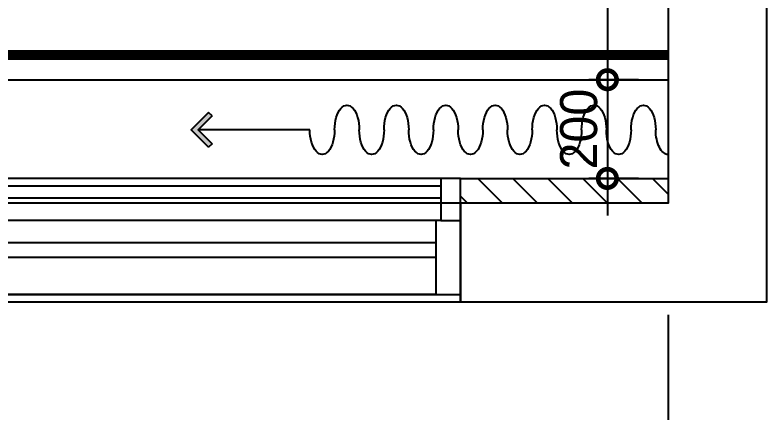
# Model space of a CAD drawing. Header units: inches. Extents: x 15866 to 103813, y -56635 to -28561.
# Drawn here: x 51917 to 53439, y -42085 to -41279 of the extents above; entities that cross this region are included whole.
import ezdxf

# ---------------------------------------------------------------- set-up
doc = ezdxf.new("R2010")
doc.units = ezdxf.units.IN
doc.header["$LTSCALE"] = 50
doc.header["$MEASUREMENT"] = 0
doc.linetypes.add('HID', pattern=[2.5, 1.5, -1])
for name, color, linetype in [('01. F-소품', 3, 'Continuous'), ('04-WIN', 4, 'Continuous'), ('06-LIGHT', 4, 'Continuous'), ('07-DIM WAL', 5, 'Continuous'), ('2-con', 2, 'Continuous'), ('3.기호.계단선', 30, 'Continuous'), ('CEIL-LIGHT', 7, 'Continuous')]:
    doc.layers.add(name, color=color, linetype=linetype)
doc.styles.add('스타일1', font='HY울릉도M.TTF')
doc.dimstyles.new('30', dxfattribs={"dimscale": 30, "dimtxt": 2.5, "dimasz": 2.5, "dimexe": 1.25, "dimexo": 2, "dimtad": 1, "dimdec": 0, "dimtxsty": '스타일1', "dimblk": 'DOTSMALL', "dimcen": 2.5, "dimclrd": 1, "dimclre": 1, "dimclrt": 7, "dimadec": 0, "dimazin": 0, "dimtfac": 1, "dimtdec": 0, "dimtix": 1, "dimtmove": 0, "dimatfit": 3, "dimldrblk": 'DOTSMALL', "dimfxl": 1.25, "dimarcsym": 0})
doc.dimstyles.new('50', dxfattribs={"dimscale": 50, "dimtxt": 2.5, "dimasz": 2.5, "dimexe": 1.25, "dimexo": 2, "dimtad": 1, "dimdec": 0, "dimtxsty": '스타일1', "dimblk": 'DOTSMALL', "dimcen": 2.5, "dimclrd": 1, "dimclre": 1, "dimclrt": 2, "dimadec": 0, "dimazin": 0, "dimtfac": 1, "dimtdec": 0, "dimtix": 1, "dimtmove": 0, "dimatfit": 3, "dimldrblk": 'DOTSMALL', "dimfxl": 1.25, "dimarcsym": 0})

# ---------------------------------------------------------------- blocks, each defined once
blk = doc.blocks.new('_DOTSMALL')
at = {"color": 0, "linetype": 'ByBlock', "const_width": 0.5}
blk.add_lwpolyline([(-0.0625, 0, 1), (0.0625, 0, 1)], format="xyb", close=True, dxfattribs=at)
blk = doc.blocks.new('*D78')
at = {"layer": '07-DIM WAL', "color": 1, "lineweight": -2, "transparency": 16777216}
for p, q in [((50224, -41886.1), (50224, -42848.6)), ((53239, -41886.1), (53239, -42848.6)), ((50224, -42786.1), (53239, -42786.1))]:
    blk.add_line(p, q, dxfattribs=at)
at = {"layer": 'Defpoints', "color": 0, "transparency": 16777216}
for p in [(50224, -41786.1), (53239, -41786.1), (53239, -42786.1)]:
    blk.add_point(p, dxfattribs=at)
at = {"layer": '07-DIM WAL', "color": 1, "lineweight": -2, "transparency": 16777216, "xscale": 125, "yscale": 125, "zscale": 125, "rotation": 180}
blk.add_blockref('_DOTSMALL', (50224, -42786.1), dxfattribs=at)
at = {"layer": '07-DIM WAL', "color": 1, "lineweight": -2, "transparency": 16777216, "xscale": 125, "yscale": 125, "zscale": 125}
blk.add_blockref('_DOTSMALL', (53239, -42786.1), dxfattribs=at)
at = {"layer": '07-DIM WAL', "color": 2, "transparency": 16777216, "insert": (51731.5, -42689.8), "char_height": 125, "attachment_point": 5, "style": '스타일1'}
blk.add_mtext('3015', dxfattribs=at)
blk = doc.blocks.new('vudausewh')
at = {"layer": '04-WIN'}
blk.add_lwpolyline([(28739, -41859.6), (31319, -41859.6), (31319, -41659.6), (28739, -41659.6)], close=True, dxfattribs=at)
at = {"layer": '2-con'}
blk.add_lwpolyline([(29654, -36719.6), (29654, -36919.6), (31739, -36919.6), (31739, -41659.6), (31319, -41659.6), (31319, -41859.6), (31939, -41859.6), (31939, -34384.6), (30104, -34384.6), (30104, -33757.6), (29484, -33757.6), (29484, -33957.6), (29904, -33957.6), (29904, -35954.6), (30104, -35954.6), (30104, -34554.6), (31704, -34554.6), (31704, -36719.6), (29654, -36719.6)], dxfattribs=at)
blk = doc.blocks.new('cjswjdej')
at = {"layer": '3.기호.계단선'}
h = blk.add_hatch(dxfattribs=at)
h.set_pattern_fill('_USER', color=256, scale=50, angle=135, pattern_type=0)
h.set_pattern_definition([(135, (22164.73, -61266.545), (-35.35534, -35.35534), [])])
h.paths.add_polyline_path([(53239, -41659.6), (52819, -41659.6), (52819, -41609.6), (53239, -41609.6)])
at = {"layer": '04-WIN', "color": 8}
for p, q in [((52779, -41609.6), (50279, -41609.6)), ((52769, -41694.6), (50289, -41694.6)), ((52779, -41694.6), (52819, -41694.6)), ((52769, -41844.6), (50289, -41844.6)), ((52760, -41844.6), (52769, -41844.6))]:
    blk.add_line(p, q, dxfattribs=at)
at = {"layer": '04-WIN'}
blk.add_line((52779, -41694.6), (52819, -41694.6), dxfattribs=at)
at = {"layer": '04-WIN', "color": 8}
blk.add_lwpolyline([(50239, -41844.6), (52819, -41844.6), (52819, -41609.6), (50239, -41609.6)], close=True, dxfattribs=at)
for points in [[(52819, -41609.6), (52779, -41609.6), (52779, -41694.6), (52769, -41694.6), (52769, -41844.6), (52819, -41844.6), (52819, -41794.6)], [(52779, -41649.6), (51109.6, -41649.6), (51109.6, -41624.6), (52779, -41624.6)], [(52769, -41769.6), (51109.6, -41769.6), (51109.6, -41739.6), (52769, -41739.6)]]:
    blk.add_lwpolyline(points, dxfattribs=at)
at = {"layer": '3.기호.계단선'}
blk.add_lwpolyline([(53239, -41659.6), (52819, -41659.6), (52819, -41609.6), (53239, -41609.6), (53239, -41659.6)], dxfattribs=at)
blk.add_blockref('vudausewh', (21500, 0))
blk = doc.blocks.new('FFSFDF')
at = {"layer": '01. F-소품'}
blk.add_hatch(color=8, dxfattribs=at).paths.add_polyline_path([(1567672.9, 1746751.1), (1567679.9, 1746744.1), (1567715.3, 1746779.4), (1567679.9, 1746814.8), (1567672.9, 1746807.7), (1567701.2, 1746779.4)])
at = {"layer": '01. F-소품', "color": 8}
for p, q in [((1567672.9, 1746807.7), (1567679.9, 1746814.8)), ((1567474.8, 1746779.4), (1567701.2, 1746779.4)), ((1567672.9, 1746751.1), (1567679.9, 1746744.1))]:
    blk.add_line(p, q, dxfattribs=at)
for points in [[(1567672.9, 1746807.7), (1567701.2, 1746779.4), (1567672.9, 1746751.1)], [(1567679.9, 1746814.8), (1567715.3, 1746779.4), (1567679.9, 1746744.1)]]:
    blk.add_lwpolyline(points, dxfattribs=at)
for centre, start_param, end_param in [((1566799.8, 1746779.4), 1.570796, 4.712389), ((1566899.8, 1746779.4), 1.570796, 4.712389), ((1566999.8, 1746779.4), 1.570796, 4.712389), ((1567099.8, 1746779.4), 1.570796, 4.712389), ((1567199.8, 1746779.4), 1.570796, 4.712389), ((1567299.8, 1746779.4), 1.570796, 4.712389), ((1567399.8, 1746779.4), 1.570796, 4.712389), ((1566749.8, 1746779.4), 6.283185, 7.853982), ((1566849.8, 1746779.4), 4.712389, 7.853982), ((1566949.8, 1746779.4), 4.712389, 7.853982), ((1567049.8, 1746779.4), 4.712389, 7.853982), ((1567149.8, 1746779.4), 4.712389, 7.853982), ((1567249.8, 1746779.4), 4.712389, 7.853982), ((1567349.8, 1746779.4), 4.712389, 7.853982), ((1567449.8, 1746779.4), 4.712389, 7.853982)]:
    blk.add_ellipse(centre, major_axis=(0, -50), ratio=0.5, start_param=start_param, end_param=end_param, dxfattribs=at)
blk = doc.blocks.new('*D174')
at = {"layer": '07-DIM WAL', "color": 1, "lineweight": -2, "transparency": 16777216}
for p, q in [((53179, -40609.6), (53078.5, -40609.6)), ((53116, -40609.6), (53116, -41409.6)), ((53179, -41409.6), (53078.5, -41409.6))]:
    blk.add_line(p, q, dxfattribs=at)
at = {"layer": 'Defpoints', "color": 0, "transparency": 16777216}
for p in [(53239, -40609.6), (53116, -41409.6), (53239, -41409.6)]:
    blk.add_point(p, dxfattribs=at)
at = {"layer": '07-DIM WAL', "color": 1, "lineweight": -2, "transparency": 16777216, "xscale": 75, "yscale": 75, "zscale": 75}
for p, rotation in [((53116, -40609.6), 90), ((53116, -41409.6), 270)]:
    blk.add_blockref('_DOTSMALL', p, dxfattribs=dict(at, rotation=rotation))
at = {"layer": '07-DIM WAL', "color": 7, "transparency": 16777216, "insert": (53058.2, -41009.6), "char_height": 75, "attachment_point": 5, "rotation": 90, "style": '스타일1'}
blk.add_mtext('800', dxfattribs=at)
blk = doc.blocks.new('*D175')
at = {"layer": '07-DIM WAL', "color": 1, "lineweight": -2, "transparency": 16777216}
for p, q in [((53116, -41334.6), (53116, -41684.6)), ((53179, -41409.6), (53078.5, -41409.6)), ((53179, -41609.6), (53078.5, -41609.6))]:
    blk.add_line(p, q, dxfattribs=at)
at = {"layer": 'Defpoints', "color": 0, "transparency": 16777216}
for p in [(53239, -41409.6), (53116, -41609.6), (53239, -41609.6)]:
    blk.add_point(p, dxfattribs=at)
at = {"layer": '07-DIM WAL', "color": 1, "lineweight": -2, "transparency": 16777216, "xscale": 75, "yscale": 75, "zscale": 75}
for p, rotation in [((53116, -41409.6), 270), ((53116, -41609.6), 90)]:
    blk.add_blockref('_DOTSMALL', p, dxfattribs=dict(at, rotation=rotation))
at = {"layer": '07-DIM WAL', "color": 7, "transparency": 16777216, "insert": (53058.3, -41509.6), "char_height": 75, "attachment_point": 5, "rotation": 90, "style": '스타일1'}
blk.add_mtext('200', dxfattribs=at)

msp = doc.modelspace()

# ---------------------------------------------------------------- linework, layer by layer
at = {"layer": '06-LIGHT', "color": 10, "linetype": 'HID', "const_width": 20}
msp.add_lwpolyline([(50224, -41359.6), (53239, -41359.6)], dxfattribs=at)
at = {"layer": 'CEIL-LIGHT'}
msp.add_lwpolyline([(50224, -41409.6), (53239, -41409.6)], dxfattribs=at)

# ---------------------------------------------------------------- block references
msp.add_blockref('cjswjdej', (0, 0))
at = {"color": 0, "xscale": -1}
msp.add_blockref('FFSFDF', (1619988.7, -1788290.5), dxfattribs=at)

# ---------------------------------------------------------------- dimensions: what is measured, and where the dimension line sits
at = {"layer": '07-DIM WAL'}
for base, p1, p2, angle, dimstyle, picture, middle in [((53116, -41409.6), (53239, -40609.6), (53239, -41409.6), 90, '30', '*D174', (53058.2, -41009.6)), ((53116, -41609.6), (53239, -41409.6), (53239, -41609.6), 90, '30', '*D175', (53058.3, -41509.6)), ((53239, -42786.1), (50224, -41786.1), (53239, -41786.1), 180, '50', '*D78', (51731.5, -42689.8))]:
    dim = msp.add_linear_dim(base=base, p1=p1, p2=p2, angle=angle, dimstyle=dimstyle, dxfattribs=at)
    dim.commit()
    dim.dimension.update_dxf_attribs({"geometry": picture, "text_midpoint": middle})

doc.saveas('drawing.dxf')
